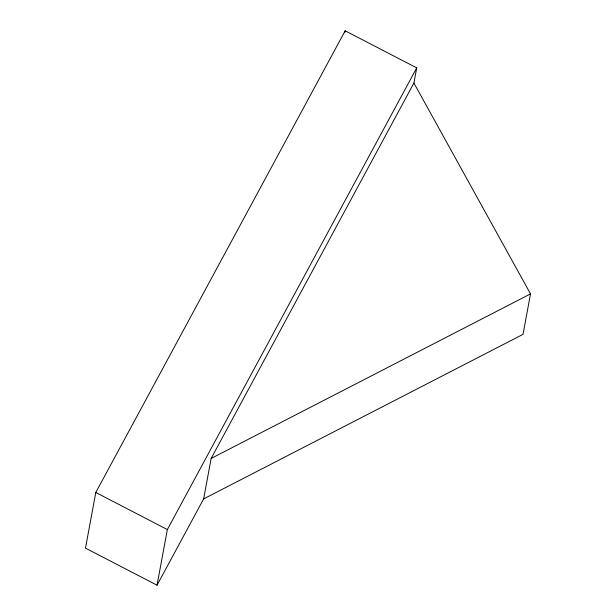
<?xml version="1.0" encoding="UTF-8"?>
<svg xmlns="http://www.w3.org/2000/svg" width="616" height="616" viewBox="0 0 616 616"><rect width="100%" height="100%" fill="white"/><g stroke="black" fill="none" stroke-linecap="round" stroke-linejoin="round"><path stroke-width="0.92" d="M95.796 492.484L85.485 548.125L157.041 585.2L203.642 498.914L211.142 458.45L413.913 83.052L416.724 67.876L345.168 30.8L95.796 492.484L167.352 529.56L157.041 585.2M344.821 32.687L345.168 30.8M413.913 83.052L530.515 293.894L523.015 334.357L203.642 498.914M167.352 529.56L416.724 67.876M211.142 458.45L530.515 293.894"/></g></svg>
